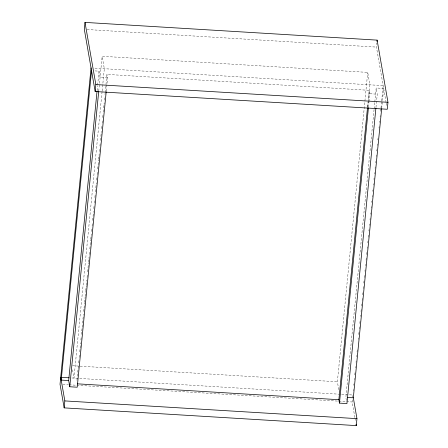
<?xml version="1.0" encoding="UTF-8"?>
<svg xmlns="http://www.w3.org/2000/svg" width="448" height="448" viewBox="0 0 448 448"><rect width="100%" height="100%" fill="white"/><g stroke="black" fill="none" stroke-linecap="round" stroke-linejoin="round"><path stroke-width="0.34" stroke-dasharray="2.24 1.68" d="M97.093 90.625L97.569 85.758M97.642 85.058L99.002 71.154L94.926 70.907M98.745 91.039L102.155 56.28L367.718 72.391L369.886 84.823L368.385 100.122M102.071 91.655L73.993 378.095L72.279 368.278M102.144 90.961L104.322 68.712L102.155 56.28M76.966 380.313L77.308 376.841M77.375 376.146L78.4 365.714M78.674 362.936L78.943 360.153M79.218 357.37L79.492 354.592M79.761 351.809L80.651 342.77M80.92 339.993L81.194 337.21M81.469 334.426L81.738 331.649M81.81 330.954L82.897 319.827M82.964 319.133L83.446 314.266M83.714 311.483L83.989 308.706M84.056 308.011L84.532 303.145M84.605 302.45L85.148 296.884M85.215 296.19L85.691 291.323M85.758 290.629L86.24 285.762M86.307 285.068L86.783 280.202M87.058 277.418L87.326 274.635M87.601 271.858L87.942 268.38M88.01 267.686L88.486 262.819M88.558 262.125L89.034 257.258M89.303 254.475L89.578 251.692M89.852 248.914L90.194 245.437M90.261 244.742L90.737 239.876M90.804 239.182L91.28 234.315M91.554 231.532L91.829 228.749M92.098 225.971L92.372 223.188M92.646 220.41L92.988 216.933M93.055 216.238L93.531 211.372M93.806 208.589L94.074 205.806M94.349 203.028L94.623 200.245M94.892 197.467L95.166 194.684M95.441 191.901L95.782 188.429M95.85 187.734L96.326 182.862M96.6 180.085L96.869 177.302M97.143 174.524L97.418 171.741M97.692 168.958L98.028 165.486M98.101 164.791L98.577 159.919M98.644 159.225L99.12 154.358M99.394 151.581L99.669 148.798M99.938 146.014L100.212 143.237M100.486 140.454L100.822 136.982M100.895 136.282L101.371 131.415M101.646 128.638L101.914 125.854M102.189 123.071L102.463 120.294M102.732 117.51L103.006 114.733M103.281 111.95L103.617 108.472M103.69 107.778L104.166 102.911M104.44 100.128L104.709 97.35M104.983 94.567L105.118 93.178M105.185 92.484L106.96 74.407L369.202 90.317L369.802 93.738L369.051 101.388M106.26 91.034L107.554 77.823L106.96 74.407M338.755 389.631L337.383 381.774L367.718 72.391M367.567 107.005L368.043 102.138M368.11 101.444L369.202 90.317M367.707 107.072L368.318 100.817M368.502 106.949L368.984 102.082M386.114 102.536L376.438 47.085L376.846 42.907M374.069 109.525L345.85 397.359L346.394 400.467M374.136 108.83L374.752 102.575M374.819 101.881L376.186 87.976L383.65 88.43L381.746 107.895M375.973 107.402L377.266 94.192L376.186 87.976M354.861 417.502L352.15 401.974L352.492 398.496M352.559 397.802L352.834 395.013L339.584 394.212M353.242 390.846L353.377 389.452M353.786 385.28L353.92 383.891M354.329 379.719L354.469 378.33M354.81 374.853L355.012 372.77M355.488 367.903L355.628 366.509M356.037 362.337L356.171 360.948M356.58 356.776L356.714 355.387M357.056 351.91L357.263 349.826M358.282 339.394L358.422 338.005M358.764 334.527L358.966 332.444M359.307 328.966L359.514 326.883M359.85 323.406L360.058 321.317M360.534 316.45L360.668 315.062M361.01 311.584L361.217 309.501M361.558 306.023L361.76 303.94M362.102 300.462L362.309 298.374M362.645 294.902L362.852 292.813M363.261 288.641L363.468 286.558M363.804 283.08L364.011 280.997M364.353 277.519L364.554 275.43M364.963 271.258L365.103 269.87M365.512 265.698L365.646 264.309M366.055 260.137L366.262 258.054M366.598 254.576L366.806 252.487M367.214 248.321L367.349 246.926M367.758 242.754L367.898 241.366M368.306 237.194L368.508 235.11M368.917 230.938L369.057 229.544M369.466 225.378L369.6 223.983M370.009 219.811L370.143 218.422M370.552 214.25L370.692 212.862M371.168 207.995L371.302 206.601M371.711 202.434L371.851 201.04M372.26 196.868L372.394 195.479M372.803 191.307L372.938 189.918M373.419 185.052L373.554 183.658M373.962 179.491L374.097 178.097M374.506 173.925L374.646 172.536M375.054 168.364L375.189 166.975M375.598 162.803L375.732 161.414M376.214 156.548L376.348 155.154M376.757 150.982L376.891 149.593M377.3 145.421L377.44 144.032M377.849 139.86L377.983 138.471M379.008 128.038L379.142 126.65M379.551 122.478L379.686 121.089M380.094 116.917L380.234 115.528M380.643 111.356L380.912 108.573M380.985 107.878L381.595 101.623M381.662 100.923L383.163 85.63L93.834 68.074M87.108 29.529L376.438 47.085M107.554 77.823L100.089 77.375L99.002 71.154M369.802 93.738L377.266 94.192M72.52 365.702L79.486 366.128M80.186 366.167L337.383 381.774M71.87 377.966L338.89 394.167M62.821 384.418L68.398 384.759M69.093 384.798L338.206 401.128M338.901 401.173L345.873 401.593M346.573 401.638L352.15 401.974M386.232 103.208L386.82 106.568M354.978 418.174L355.566 421.551"/><path stroke-width="0.67" d="M85.002 22.4L84.319 29.361L95.166 91.526L387.285 109.256L387.968 102.295L377.121 40.124L85.002 22.4L95.85 84.566L95.166 91.526M91.045 67.906L60.032 384.25L64.154 407.876L356.272 425.6L356.955 418.639L353.321 397.813L381.674 108.59M91.532 70.7L61.202 380.089L68.673 380.542L69.754 386.758L77.224 387.212L106.193 91.728M64.154 407.876L64.837 400.915L60.715 377.289L69.082 377.798M68.673 380.542L97.026 91.319M69.754 386.758L98.722 91.28M375.906 108.097L346.937 403.575L339.466 403.122L338.873 399.706L367.5 107.699M339.466 403.122L368.435 107.643M376.981 41.518L377.121 40.124M95.85 84.566L387.968 102.295M347.211 397.443L353.321 397.813M77.325 383.835L338.873 399.706M64.837 400.915L356.955 418.639M356.037 424.25L356.272 425.6"/></g></svg>
